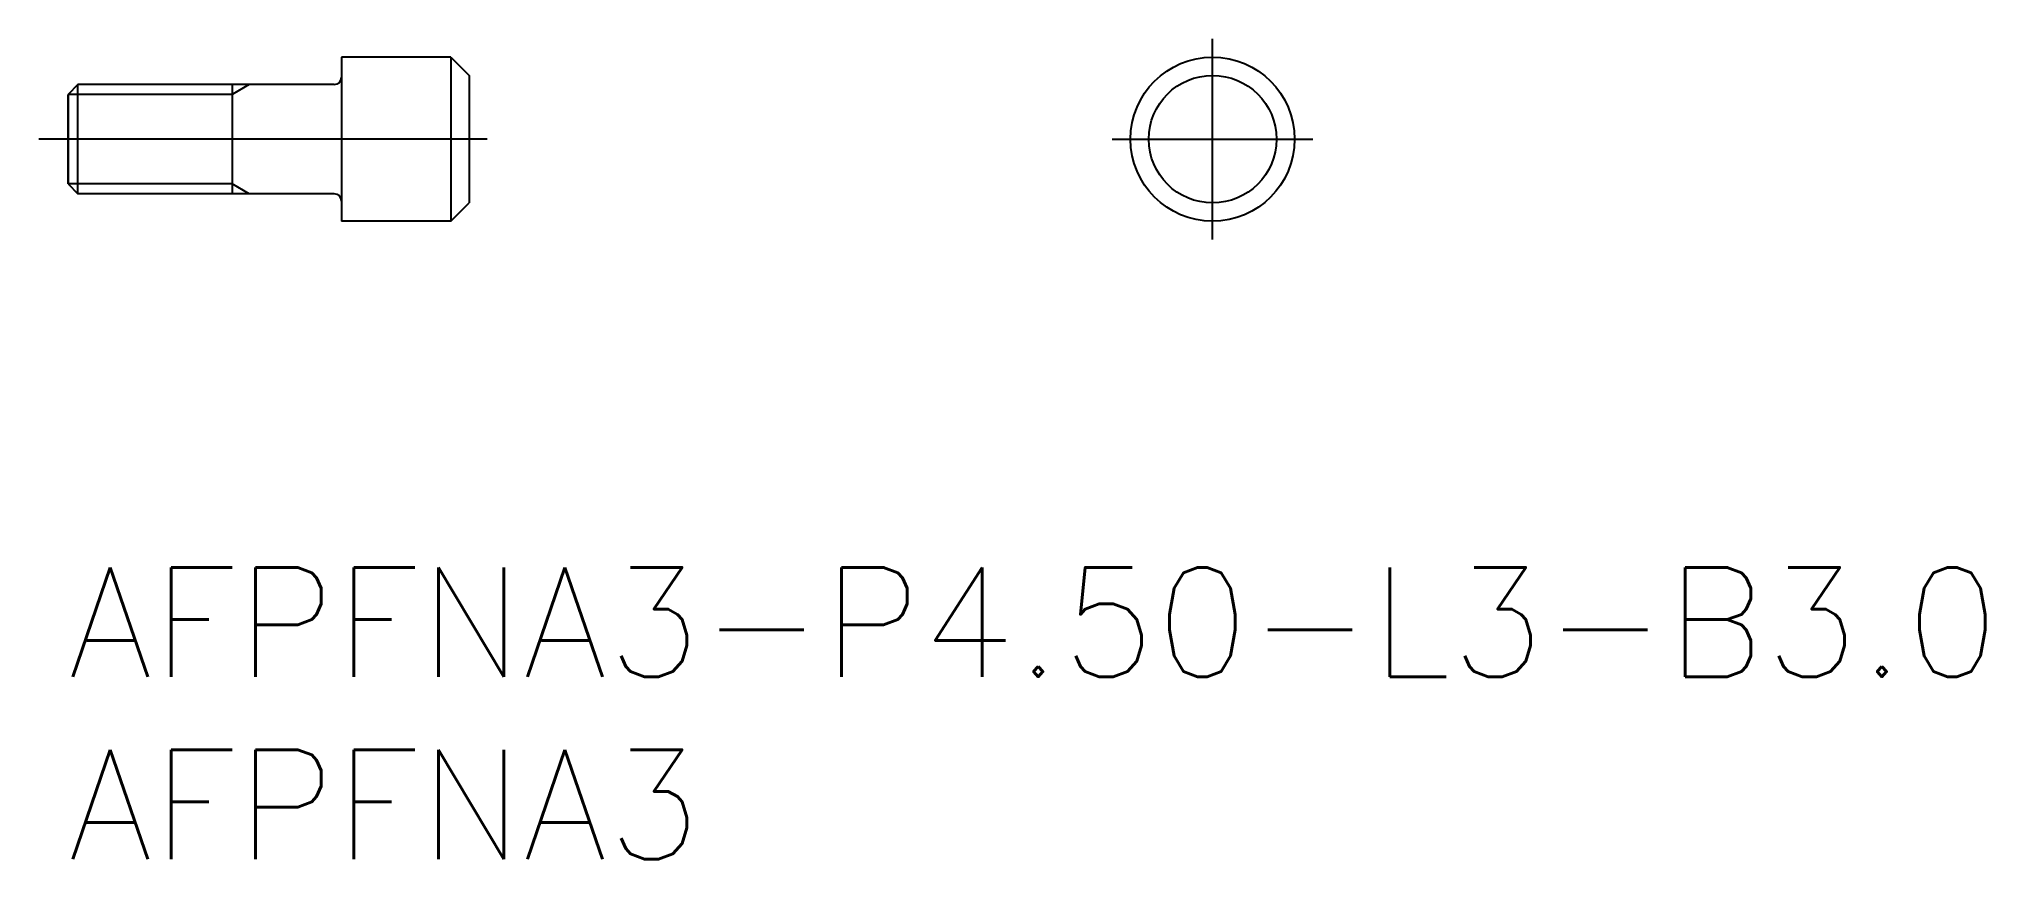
# Model space of a CAD drawing. Extents: x -0.8 to 52.6, y -8 to 14.5.
import ezdxf

# ---------------------------------------------------------------- set-up
doc = ezdxf.new("R2010")
doc.units = 0
doc.header["$LTSCALE"] = 0.5
doc.linetypes.add('CENTER', pattern=[50.8, 31.75, -6.35, 6.35, -6.35])
for name, color, linetype in [('MSM_CENTER', 1, 'CENTER'), ('MSM_CONTINUOUS', 7, 'CONTINUOUS'), ('MSM_NARROW', 5, 'CONTINUOUS'), ('MSM_PART_NUMBER', 7, 'CONTINUOUS')]:
    doc.layers.add(name, color=color, linetype=linetype)
doc.styles.get("Standard").update_dxf_attribs({"font": 'txt.shx', "height": 1, "bigfont": 'bigfont.shx'})

# ---------------------------------------------------------------- blocks, each defined once
blk = doc.blocks.new('*U13')
at = {"layer": 'MSM_PART_NUMBER'}
blk.add_text('AFPFNA3-P4.50-L3-B3.0', height=3, dxfattribs=at).set_placement((0, -3))
blk = doc.blocks.new('*U14')
at = {"layer": 'MSM_PART_NUMBER'}
blk.add_text('AFPFNA3', height=3, dxfattribs=at).set_placement((0, -8))

msp = doc.modelspace()

# ---------------------------------------------------------------- linework, layer by layer
at = {"layer": 'MSM_CENTER'}
for p, q in [((31.395, 9), (31.395, 14.5)), ((11.5, 11.75), (-0.8, 11.75)), ((28.645, 11.75), (34.145, 11.75))]:
    msp.add_line(p, q, dxfattribs=at)
at = {"layer": 'MSM_CONTINUOUS'}
for p, q in [((10.5, 14), (7.5, 14)), ((7.5, 14), (7.5, 9.5)), ((10.5, 14), (11, 13.5)), ((10.5, 14), (10.5, 9.5)), ((11, 13.5), (11, 10)), ((0.27, 13.25), (0, 12.979)), ((0, 12.979), (0, 10.521)), ((0, 10.521), (0, 12.979)), ((7.3, 13.25), (0.27, 13.25)), ((0.27, 10.25), (0.27, 13.25)), ((4.5, 13.25), (4.5, 10.25)), ((0, 10.521), (0.27, 10.25)), ((7.3, 10.25), (0.27, 10.25)), ((10.5, 9.5), (11, 10)), ((10.5, 9.5), (7.5, 9.5))]:
    msp.add_line(p, q, dxfattribs=at)
for radius in [2.25, 1.75]:
    msp.add_circle((31.395, 11.75), radius, dxfattribs=at)
for centre, start, end in [((7.3, 13.45), 270, 0), ((7.3, 10.05), 0, 90)]:
    msp.add_arc(centre, 0.2, start, end, dxfattribs=at)
at = {"layer": 'MSM_NARROW'}
for p, q in [((4.5, 12.979), (0, 12.979)), ((4.969, 13.25), (4.5, 12.979)), ((4.5, 10.521), (0, 10.521)), ((4.969, 10.25), (4.5, 10.521))]:
    msp.add_line(p, q, dxfattribs=at)

# ---------------------------------------------------------------- block references
at = {"layer": 'MSM_CONTINUOUS'}
for name in ['*U13', '*U14']:
    msp.add_blockref(name, (0, 0), dxfattribs=at)

doc.saveas('drawing.dxf')
